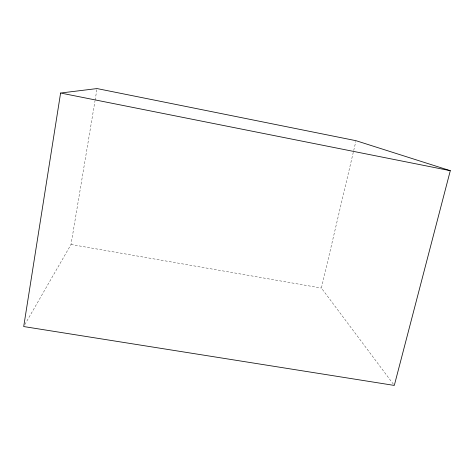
<?xml version="1.0" encoding="UTF-8"?>
<svg xmlns="http://www.w3.org/2000/svg" width="474" height="474" viewBox="0 0 474 474"><rect width="100%" height="100%" fill="white"/><g stroke="black" fill="none" stroke-linecap="round" stroke-linejoin="round"><path stroke-width="0.36" stroke-dasharray="2.37 1.78" d="M24.808 324.625L71.017 244.483L94.984 100.956M95.102 100.227L96.927 89.302M393.42 384.248L321.402 288.062L355.844 141.412M71.017 244.483L321.402 288.062"/><path stroke-width="0.71" d="M60.601 93.023L23.7 326.55L394.303 385.427L450.3 170.687L356.01 140.695L97.052 88.573L60.601 93.023L450.3 170.687"/></g></svg>
